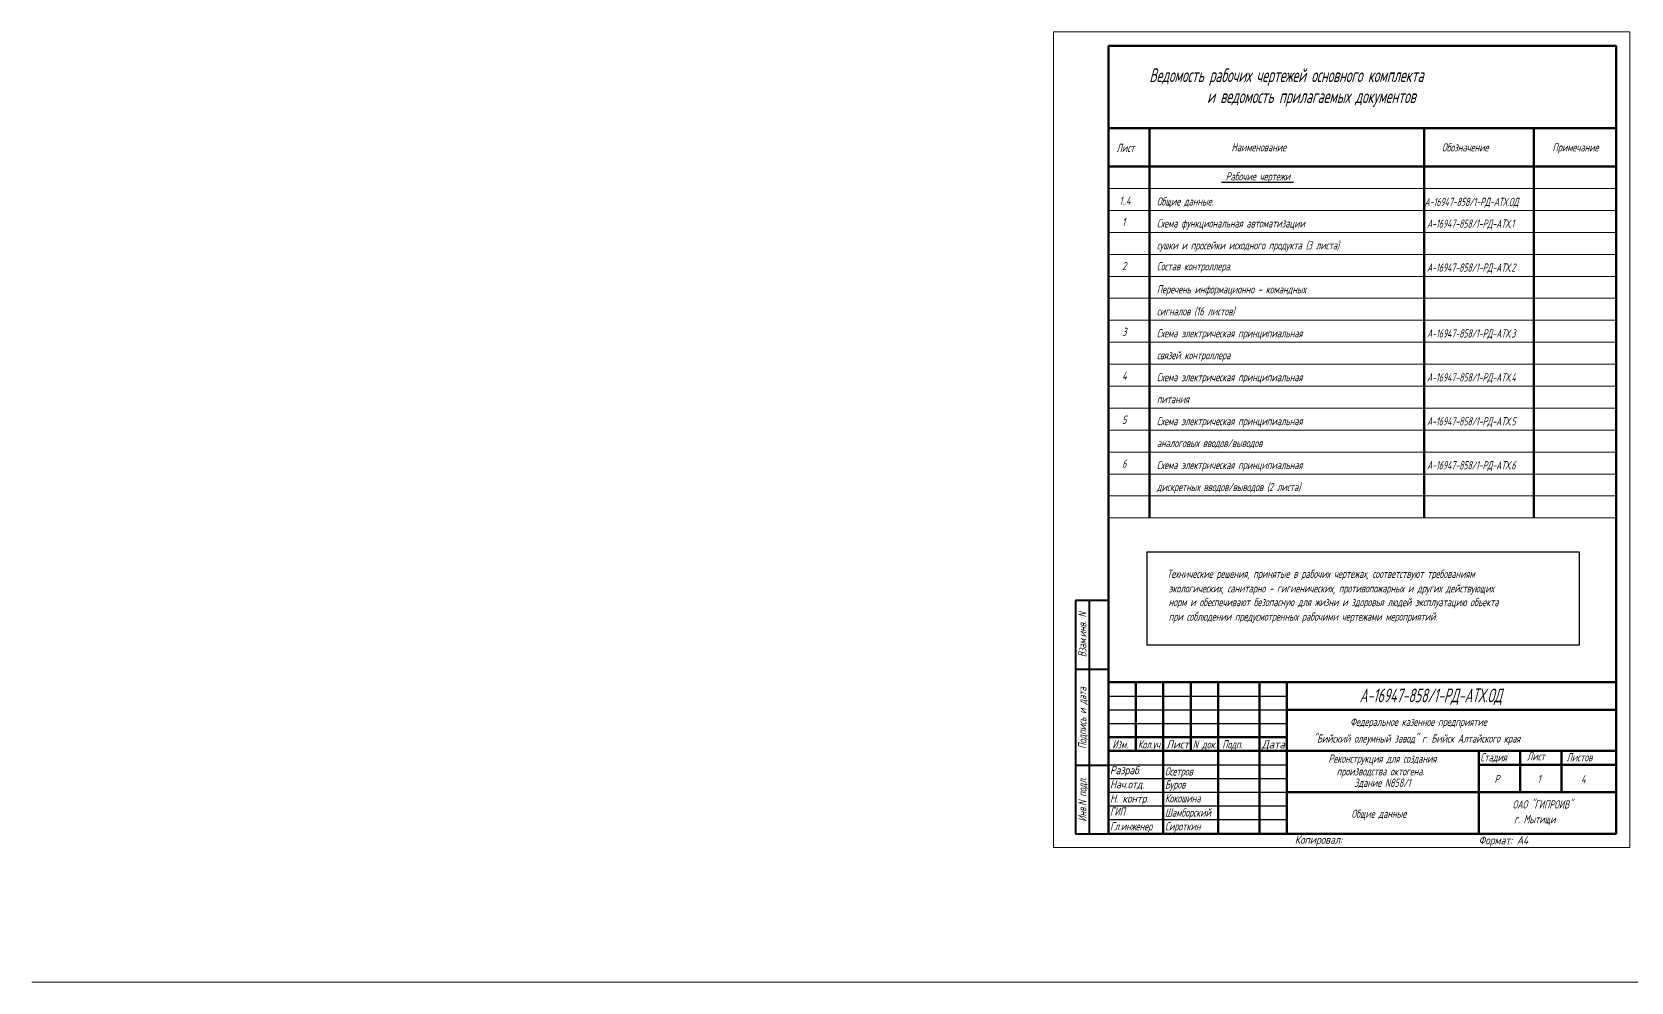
# Model space of a CAD drawing. Header units: millimetres. Extents: x -680 to 9204, y -4430 to 7779.
# Drawn here: x 3373 to 3956, y 7119 to 7465 of the extents above; entities that cross this region are included whole.
import ezdxf
from ezdxf.enums import TextEntityAlignment as Align

# ---------------------------------------------------------------- set-up
doc = ezdxf.new("R2010")
doc.units = ezdxf.units.MM
for name, color, linetype, lineweight in [('Обводка', 6, 'Continuous', 25), ('Текст_КИП', 2, 'Continuous', 25), ('Толст.рамка', 7, 'Continuous', 60), ('Тонк.рамка', 10, 'Continuous', 20)]:
    doc.layers.add(name, color=color, linetype=linetype, lineweight=lineweight)
doc.layers.add('ТЕКСТ', color=2, linetype='Continuous')
doc.styles.add('Simplex', font='simplex.shx', dxfattribs={"width": 0.7, "oblique": 15})

msp = doc.modelspace()

# ---------------------------------------------------------------- linework, layer by layer
at = {"color": 7, "lineweight": 40}
for p, q in [((3753.214, 7257.572), (3753.214, 7172.572)), ((3765.214, 7257.572), (3753.214, 7257.572)), ((3758.214, 7257.572), (3758.214, 7172.572)), ((3753.214, 7232.572), (3765.214, 7232.572)), ((3753.214, 7197.572), (3765.214, 7197.572)), ((3753.214, 7172.572), (3765.214, 7172.572))]:
    msp.add_line(p, q, dxfattribs=at)
at = {"lineweight": 60}
msp.add_line((3765.201, 7172.572), (3765.201, 7227.613), dxfattribs=at)
at = {"layer": 'Обводка', "color": 155, "lineweight": 20}
for p, q in [((3765.201, 7407.613), (3950.201, 7407.613)), ((3765.201, 7399.613), (3950.201, 7399.613)), ((3765.201, 7391.613), (3950.201, 7391.613)), ((3765.201, 7383.613), (3950.201, 7383.613)), ((3765.201, 7375.613), (3950.201, 7375.613)), ((3765.201, 7367.613), (3950.201, 7367.613)), ((3765.201, 7359.613), (3950.201, 7359.613)), ((3765.201, 7351.613), (3950.201, 7351.613)), ((3765.201, 7343.613), (3950.201, 7343.613)), ((3765.201, 7335.613), (3950.201, 7335.613)), ((3765.201, 7327.613), (3950.201, 7327.613)), ((3765.201, 7319.613), (3950.201, 7319.613)), ((3765.201, 7311.613), (3950.201, 7311.613)), ((3765.201, 7303.613), (3950.201, 7303.613)), ((3765.201, 7295.613), (3950.201, 7295.613)), ((3765.201, 7287.613), (3950.201, 7287.613))]:
    msp.add_line(p, q, dxfattribs=at)
at = {"layer": 'Обводка'}
for p, q in [((3779.27, 7275.268), (3936.72, 7275.268)), ((3779.27, 7275.268), (3779.27, 7241.232)), ((3936.72, 7275.268), (3936.72, 7241.232)), ((3936.72, 7241.232), (3779.27, 7241.232))]:
    msp.add_line(p, q, dxfattribs=at)
at = {"layer": 'Обводка', "color": 155}
for p, q in [((3765.201, 7222.757), (3830.201, 7222.757)), ((3765.201, 7217.757), (3830.201, 7217.757)), ((3765.201, 7212.757), (3830.201, 7212.757)), ((3765.201, 7197.757), (3830.201, 7197.757)), ((3765.201, 7192.757), (3830.201, 7192.757)), ((3765.201, 7187.757), (3830.201, 7187.757)), ((3765.201, 7182.757), (3830.201, 7182.757)), ((3765.201, 7177.757), (3830.201, 7177.757))]:
    msp.add_line(p, q, dxfattribs=at)
at = {"layer": 'Толст.рамка'}
for p, q in [((3765.201, 7459.613), (3950.201, 7459.613)), ((3765.201, 7459.613), (3765.201, 7172.572)), ((3950.201, 7459.613), (3950.201, 7172.613)), ((3765.201, 7429.613), (3950.201, 7429.613)), ((3780.201, 7429.613), (3780.201, 7287.613)), ((3880.201, 7429.613), (3880.201, 7287.613)), ((3920.201, 7429.613), (3920.201, 7287.613)), ((3765.201, 7415.613), (3950.201, 7415.613)), ((3765.214, 7172.572), (3950.201, 7172.613))]:
    msp.add_line(p, q, dxfattribs=at)
at = {"layer": 'Толст.рамка', "lineweight": 60}
for p, q in [((3765.201, 7227.757), (3950.201, 7227.757)), ((3765.201, 7172.572), (3765.201, 7227.757)), ((3775.201, 7202.757), (3775.201, 7227.757)), ((3785.201, 7172.757), (3785.201, 7227.757)), ((3795.201, 7202.757), (3795.201, 7227.757)), ((3805.201, 7172.757), (3805.201, 7227.757)), ((3820.201, 7172.757), (3820.201, 7227.757)), ((3830.201, 7172.757), (3830.201, 7227.757)), ((3830.201, 7217.757), (3950.201, 7217.757)), ((3765.201, 7207.757), (3830.201, 7207.757)), ((3765.201, 7202.757), (3830.201, 7202.757)), ((3830.201, 7202.757), (3950.201, 7202.757)), ((3900.201, 7202.757), (3900.201, 7172.757)), ((3915.201, 7187.757), (3915.201, 7202.757)), ((3930.201, 7187.757), (3930.201, 7202.757)), ((3900.201, 7197.757), (3950.201, 7197.757)), ((3830.201, 7187.757), (3950.201, 7187.757))]:
    msp.add_line(p, q, dxfattribs=at)
at = {"layer": 'Тонк.рамка'}
for p, q in [((3745.201, 7167.613), (3745.201, 7464.613)), ((3745.201, 7464.613), (3955.201, 7464.613)), ((3955.201, 7167.613), (3955.201, 7464.613)), ((3955.201, 7167.613), (3745.201, 7167.613)), ((3373.142, 7118.597), (4634.642, 7118.597))]:
    msp.add_line(p, q, dxfattribs=at)

# ---------------------------------------------------------------- texts
at = {"color": 2, "style": 'Simplex', "oblique": 15, "width": 0.7}
for s, p in [('Взам.инв. N', (3757.214, 7245.072)), ('Подпись и дата', (3757.214, 7214.716)), ('Инв.N подл.', (3757.214, 7185.072))]:
    msp.add_text(s, height=3, rotation=90, dxfattribs=at).set_placement(p, align=Align.CENTER)
at = {"layer": 'ТЕКСТ', "lineweight": 35, "style": 'Simplex', "oblique": 15, "width": 0.6}
for s, height, p in [('Ведомость рабочих чертежей основного комплекта', 5, (3780.113, 7446.352)), ('и ведомость прилагаемых документов', 5, (3801.153, 7438.705)), ('Лист', 3, (3768.175, 7420.917)), ('Наименование', 3, (3810.052, 7421.151)), ('Обозначение', 3, (3886.711, 7421.09)), ('Примечание', 3, (3926.958, 7421.09))]:
    msp.add_text(s, height=height, rotation=0, dxfattribs=at).set_placement(p)
at = {"layer": 'ТЕКСТ', "style": 'Simplex', "oblique": 15}
for s, width, p in [('%%U Рабочие чертежи ', 0.6, (3806.546, 7410.521)), ('1..4', 0.6, (3769.23, 7401.704)), ('Общие данные.', 0.6, (3782.859, 7401.401)), ('А-16947-858/1-РД-АТХ.ОД', 0.55, (3880.366, 7401.225)), ('1', 0.6, (3770.227, 7393.895)), ('Схема функциональная автоматизации', 0.6, (3782.859, 7393.401)), ('А-16947-858/1-РД-АТХ.1', 0.55, (3881.264, 7393.314)), ('сушки и просейки исходного продукта (3 листа)', 0.6, (3782.859, 7385.401)), ('2', 0.6, (3770.227, 7377.895)), ('Состав контроллера.', 0.6, (3782.859, 7377.801)), ('А-16947-858/1-РД-АТХ.2', 0.55, (3881.264, 7377.314)), ('Перечень информационно - командных ', 0.6, (3782.859, 7369.401)), ('сигналов (16 листов) ', 0.6, (3782.859, 7361.401)), ('3', 0.6, (3770.227, 7353.895)), ('Схема электрическая принципиальная ', 0.6, (3782.859, 7353.401)), ('А-16947-858/1-РД-АТХ.3', 0.55, (3881.264, 7353.314)), ('связей контроллера', 0.6, (3782.859, 7345.401)), ('4', 0.6, (3770.227, 7337.895)), ('Схема электрическая принципиальная ', 0.6, (3782.859, 7337.401)), ('А-16947-858/1-РД-АТХ.4', 0.55, (3881.264, 7337.314)), ('питания', 0.6, (3782.859, 7329.401)), ('5', 0.6, (3770.227, 7321.895)), ('Схема электрическая принципиальная ', 0.6, (3782.859, 7321.401)), ('А-16947-858/1-РД-АТХ.5', 0.55, (3881.264, 7321.314)), ('аналоговых вводов/выводов', 0.6, (3782.859, 7313.401)), ('6', 0.6, (3770.227, 7305.895)), ('Схема электрическая принципиальная ', 0.6, (3782.859, 7305.401)), ('А-16947-858/1-РД-АТХ.6', 0.55, (3881.264, 7305.314)), ('дискретных вводов/выводов (2 листа)', 0.6, (3782.859, 7297.401))]:
    msp.add_text(s, height=3, rotation=0, dxfattribs=dict(at, width=width)).set_placement(p)
at = {"layer": 'ТЕКСТ', "style": 'Simplex', "oblique": 15, "width": 0.6}
for s, p in [('Технические решения, принятые в рабочих чертежах, соответствуют требованиям', (3786.566, 7265.77)), ('экологических, санитарно - гигиенических, противопожарных и других действующих', (3787.171, 7260.467)), ('норм и обеспечивают безопасную для жизни и здоровья людей эксплуатацию объекта', (3787.171, 7255.486)), ('при соблюдении предусмотренных рабочими чертежами мероприятий.', (3787.171, 7250.183))]:
    msp.add_text(s, height=3, dxfattribs=at).set_placement(p)
at = {"layer": 'ТЕКСТ', "char_height": 3, "width": 19, "attachment_point": 4, "style": 'Simplex'}
for s, insert in [('{\\W0.8;Разраб.}', (3765.792, 7195.356)), ('{\\W0.8;Нач.отд.}', (3765.792, 7190.356)), ('ГИП', (3765.792, 7180.663)), ('{\\W0.8;Н. контр.}', (3765.792, 7185.025))]:
    msp.add_mtext(s, dxfattribs=dict(at, insert=insert))
at = {"layer": 'Текст_КИП', "style": 'Simplex', "oblique": 15, "width": 0.6}
for s, height, p in [('А-16947-858/1-РД-АТХ.ОД', 5, (3856.7, 7220.484)), ('Федеральное казенное предприятие', 3, (3853.252, 7211.859)), ('Изм.', 3, (3766.635, 7203.663)), ('Подп.', 3, (3806.689, 7203.663)), ('"Бийский олеумный завод" г. Бийск Алтайского края ', 3, (3839.968, 7205.782)), ('Стадия', 3, (3900.73, 7198.964)), ('Лист', 3, (3917.67, 7199.28)), ('Листов', 3, (3932.076, 7198.964)), ('Осетров', 3, (3785.831, 7193.802)), ('Р', 3, (3905.837, 7191.052)), ('1', 3, (3921.545, 7191.052)), ('4', 3, (3937.38, 7191.052)), ('Буров', 3, (3785.831, 7189.04)), ('Кокошина', 3, (3785.831, 7184.04)), ('Шамборский', 3, (3785.831, 7178.824)), ('ОАО "ГИПРОИВ"', 3, (3912.45, 7181.774)), ('Гл.инженер', 3, (3765.831, 7173.824)), ('Сироткин', 3, (3785.831, 7173.824)), ('г. Мытищи', 3, (3913.008, 7176.416))]:
    msp.add_text(s, height=height, dxfattribs=at).set_placement(p)
at = {"layer": 'Текст_КИП', "style": 'Simplex', "oblique": 15}
for s, width, p, p2 in [('Кол.уч.', 0.603486, (3775.976, 7203.663), (3784.683, 7203.663)), ('Лист', 0.686041, (3786.266, 7203.663), (3794.499, 7203.663)), ('N док.', 0.628372, (3795.924, 7203.663), (3804.631, 7203.663)), ('Дата', 0.652619, (3821.096, 7203.663), (3829.487, 7203.663))]:
    msp.add_text(s, height=3, dxfattribs=dict(at, width=width)).set_placement(p, p2, align=Align.FIT)
at = {"layer": 'Текст_КИП', "style": 'Simplex', "oblique": 15, "width": 0.6}
for s, p in [('Реконструкция для создания', (3865.007, 7198.472)), ('производства октогена. ', (3865.007, 7193.818)), ('Здание N858/1', (3865.007, 7189.658)), ('Общие данные', (3863.697, 7178.392))]:
    msp.add_text(s, height=3, dxfattribs=at).set_placement(p, align=Align.CENTER)
at = {"layer": 'Текст_КИП', "color": 3, "style": 'Simplex', "oblique": 15, "width": 0.8}
for s, p in [('Копировал:', (3833.132, 7168.935)), ('Формат: А4', (3900.061, 7168.734))]:
    msp.add_text(s, height=3, dxfattribs=at).set_placement(p)

doc.saveas('drawing.dxf')
